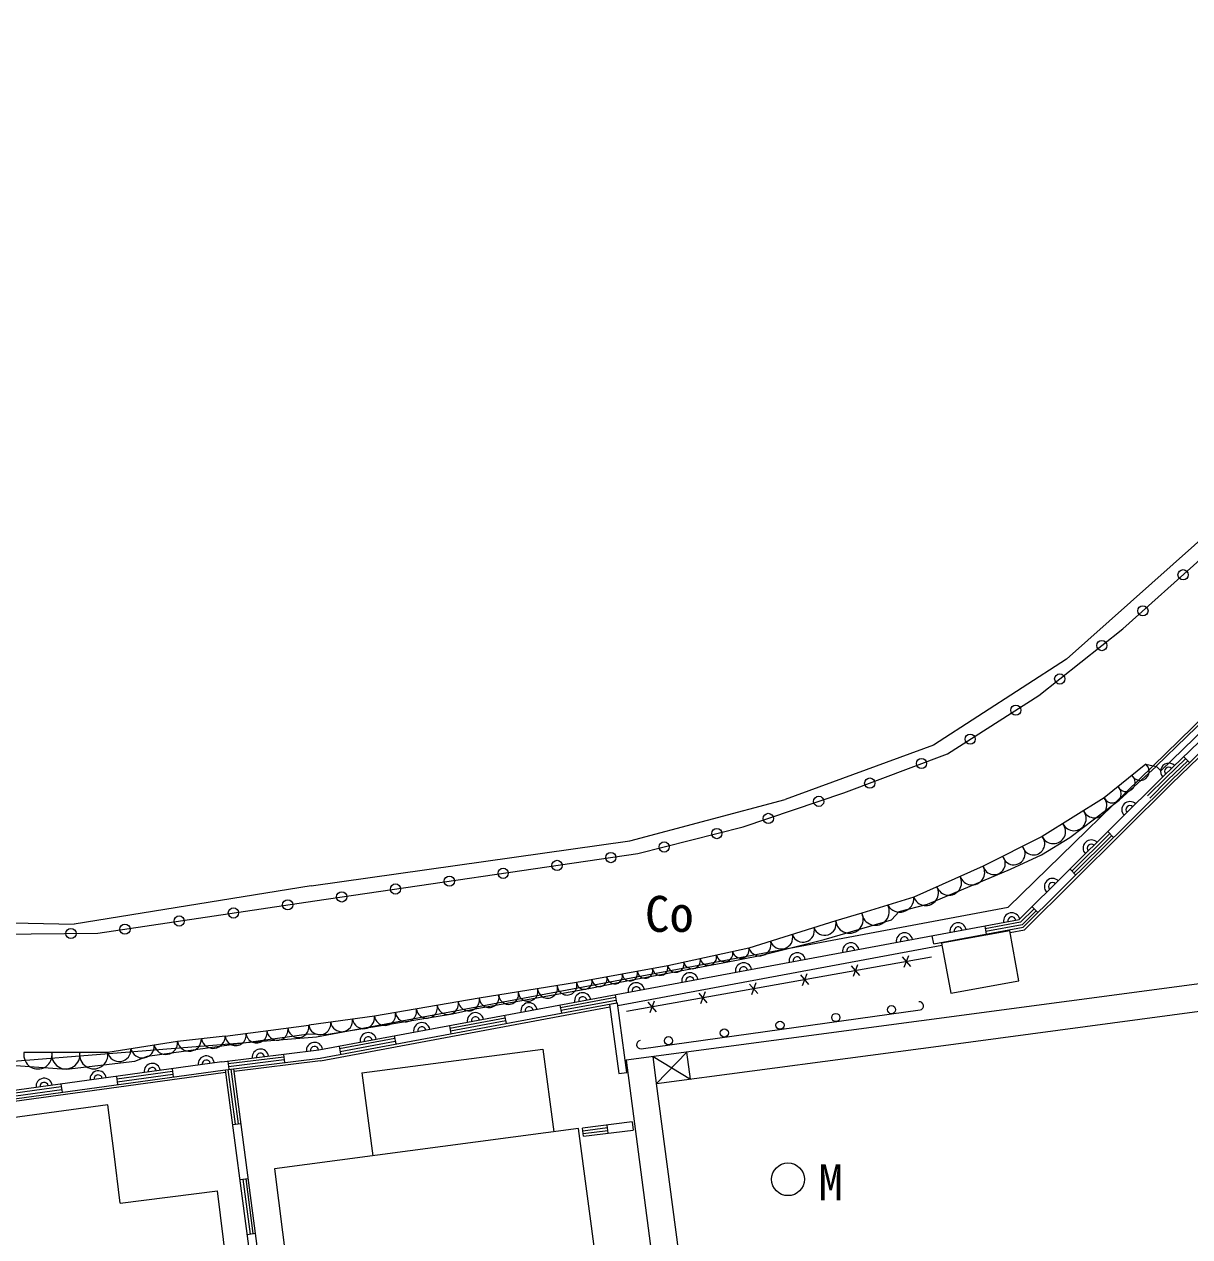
# Model space of a CAD drawing. Units: millimetres, scale not verified. Extents: x 0 to 420500, y 0 to 297000.
# Drawn here: x 283390 to 304756, y 126066 to 148298 of the extents above; entities that cross this region are included whole.
import ezdxf
from ezdxf.enums import TextEntityAlignment as Align

# ---------------------------------------------------------------- set-up
doc = ezdxf.new("R2010")
doc.units = ezdxf.units.MM
doc.header["$LTSCALE"] = 500
for name, color, linetype, lineweight in [('公園現況施設', 7, 'Continuous', 18), ('周辺現況', 8, 'Continuous', 18), ('外周（境界）線', 33, 'Continuous', 18)]:
    doc.layers.add(name, color=color, linetype=linetype, lineweight=lineweight)
doc.layers.add('施設注釈', color=7, linetype='Continuous')
doc.styles.add('ＭＳ ゴシック', font='')
doc.styles.get('ＭＳ ゴシック').set_extended_font_data('MS Gothic')

msp = doc.modelspace()

# ---------------------------------------------------------------- linework, layer by layer
at = {"layer": '公園現況施設'}
for p, q in [((305234.4, 139097.7), (302499.4, 136653.7)), ((303529.4, 137211.7), (305002.4, 138535.7)), ((301987.4, 135987.7), (303529.4, 137211.7)), ((302499.4, 136653.7), (300058.4, 135078.7)), ((300313.4, 134923.7), (301987.4, 135987.7)), ((300058.4, 135078.7), (297338.4, 134080.7)), ((298415.4, 134205.7), (300313.4, 134923.7)), ((303952.4, 134728.7), (303186.4, 134111.7)), ((303952.4, 134728.7), (304139.4, 134691.7)), ((303464.4, 134070.7), (304139.4, 134691.7)), ((294490.4, 133323.7), (297338.4, 134080.7)), ((296569.4, 133580.7), (298415.4, 134205.7)), ((303186.4, 134111.7), (302053.4, 133402.7)), ((302559.4, 133386.7), (303464.4, 134070.7)), ((294637.4, 133090.7), (296569.4, 133580.7)), ((302053.4, 133402.7), (300969.4, 132860.7)), ((288648.4, 132501.7), (294490.4, 133323.7)), ((302040.4, 133071.7), (302559.4, 133386.7)), ((288716.4, 132225.7), (294637.4, 133090.7)), ((301468.4, 132808.7), (302040.4, 133071.7)), ((300969.4, 132860.7), (299698.4, 132293.7)), ((299949.4, 132161.7), (301468.4, 132808.7)), ((288648.4, 132501.7), (284302.4, 131795.7)), ((299698.4, 132293.7), (299220.8, 132148)), ((284739.4, 131632.7), (288716.4, 132225.7)), ((299220.8, 132148), (298743.1, 132002.4)), ((299432.4, 132029.7), (299949.4, 132161.7)), ((281323.4, 131870.7), (284302.4, 131795.7)), ((298265.4, 131856.7), (296676.4, 131355.7)), ((298056.4, 131517.7), (299290.4, 131877.7)), ((298743.1, 132002.4), (298265.4, 131856.7)), ((299290.4, 131877.7), (299432.4, 132029.7)), ((282767.4, 131611.7), (284739.4, 131632.7)), ((296878.4, 131221.7), (298056.4, 131517.7)), ((296676.4, 131355.7), (295186.4, 131032.7)), ((296198.4, 131089.7), (296878.4, 131221.7)), ((295186.4, 131032.7), (293516.4, 130726.7)), ((294306.4, 130733.7), (296198.4, 131089.7)), ((293516.4, 130726.7), (291730.4, 130441.7)), ((293741.4, 130618.7), (294306.4, 130733.7)), ((291622.4, 130240.7), (293741.4, 130618.7)), ((291730.4, 130441.7), (289811.4, 130108.7)), ((289811.4, 130108.7), (288606.4, 129943.7)), ((288927.4, 129774.7), (291238.4, 130155.7)), ((291238.4, 130155.7), (291622.4, 130240.7)), ((287073.4, 129745.7), (288606.4, 129943.7)), ((286200.4, 129643.7), (284919.4, 129445.7)), ((287073.4, 129745.7), (286200.4, 129643.7)), ((286968.4, 129562.7), (288606.4, 129784.7)), ((288606.4, 129784.7), (288927.4, 129774.7)), ((284919.4, 129445.7), (283385.4, 129441.7)), ((285652.4, 129377.7), (286968.4, 129562.7)), ((282722.4, 129240.7), (284163.4, 129139.7)), ((284163.4, 129139.7), (285419.4, 129285.7)), ((285419.4, 129285.7), (285652.4, 129377.7))]:
    msp.add_line(p, q, dxfattribs=at)
for centre in [(304634.2, 138204.7), (303897.7, 137542.7), (303143.9, 136905.7), (302372.9, 136293.7), (301568.9, 135721.7), (300731.9, 135189.7), (299838.9, 134744.2), (298889.9, 134385.2), (297953.9, 134049.5), (297030.9, 133737), (296086.4, 133458.2), (295120.4, 133213.2), (293157.2, 132874.5), (294144, 133018.6), (292170.4, 132730.3), (290196.7, 132442), (291183.5, 132586.1), (289209.9, 132297.8), (287225.1, 132003.3), (288219.3, 132151.6), (286230.8, 131855.1), (284246.4, 131627.5), (285236.6, 131706.8)]:
    msp.add_circle(centre, 93.8, dxfattribs=at)
for centre, radius, start, end in [((303845.4, 134600.3), 167.2, 207.53082, 50.17089), ((303590, 134394.7), 167.2, 207.53082, 50.17089), ((303334.7, 134189), 167.2, 207.53082, 50.17089), ((303011.3, 133971.7), 224.2, 205.44146, 38.63292), ((302633.6, 133735.4), 224.2, 205.44146, 38.63292), ((302255.9, 133499), 224.2, 205.44146, 38.63292), ((301892.2, 133273.6), 206.6, 194.43911, 38.69099), ((301530.9, 133092.9), 206.6, 194.43911, 38.69099), ((301169.5, 132912.2), 206.6, 194.43911, 38.69099), ((300764.7, 132750.3), 232.6, 199.75372, 28.3301), ((300341, 132561.3), 232.6, 199.75372, 28.3301), ((299443.3, 132274.3), 255.9, 209.57078, 4.34788), ((299917.4, 132372.3), 232.6, 199.75372, 28.3301), ((298995.4, 132031.1), 253.9, 186.50099, 27.41767), ((298064.3, 131802.1), 208.4, 199.81883, 15.18053), ((298517.7, 131885.5), 253.9, 186.50099, 27.41767), ((297667, 131676.9), 208.4, 199.81883, 15.18053), ((296872.5, 131426.4), 208.4, 199.81883, 15.18053), ((297269.8, 131551.6), 208.4, 199.81883, 15.18053), ((295930.9, 131196.6), 152.5, 193.16353, 11.29896), ((296228.9, 131261.2), 152.5, 193.16353, 11.29896), ((296526.9, 131325.8), 152.5, 193.16353, 11.29896), ((294770.4, 130948.1), 141.7, 187.03621, 13.73044), ((295048.8, 130999.1), 141.7, 187.03621, 13.73044), ((295334.9, 131067.4), 152.5, 193.16353, 11.29896), ((295632.9, 131132), 152.5, 193.16353, 11.29896), ((293340.7, 130680.2), 181.8, 183.31247, 14.82054), ((293657.1, 130744.1), 141.7, 187.03621, 13.73044), ((293935.4, 130795.1), 141.7, 187.03621, 13.73044), ((294213.8, 130846.1), 141.7, 187.03621, 13.73044), ((294492.1, 130897.1), 141.7, 187.03621, 13.73044), ((292269.1, 130509.2), 181.8, 183.31247, 14.82054), ((292626.3, 130566.2), 181.8, 183.31247, 14.82054), ((292983.5, 130623.2), 181.8, 183.31247, 14.82054), ((290771.8, 130270.1), 194.8, 188.3257, 11.36307), ((291155.6, 130336.7), 194.8, 188.3257, 11.36307), ((291539.4, 130403.3), 194.8, 188.3257, 11.36307), ((291911.9, 130452.2), 181.8, 183.31247, 14.82054), ((289610.2, 130083.9), 202.7, 188.56737, 7.02661), ((290004.2, 130136.9), 194.8, 188.3257, 11.36307), ((290388, 130203.5), 194.8, 188.3257, 11.36307), ((287649.2, 129813.3), 193.3, 185.3829, 9.33609), ((288032.4, 129862.8), 193.3, 185.3829, 9.33609), ((288415.7, 129912.3), 193.3, 185.3829, 9.33609), ((288806.9, 129973.9), 202.7, 188.56737, 7.02661), ((289208.6, 130028.9), 202.7, 188.56737, 7.02661), ((285984.4, 129627.2), 216.7, 193.20102, 4.37196), ((286416.3, 129689.8), 220.7, 192.04792, 1.28036), ((286852.8, 129740.8), 220.7, 192.04792, 1.28036), ((287265.9, 129763.8), 193.3, 185.3829, 9.33609), ((283641.2, 129401.3), 258.9, 171.02634, 9.27246), ((284152.6, 129402.7), 258.9, 171.02634, 9.27246), ((284663.9, 129404), 258.9, 171.02634, 9.27246), ((285130.4, 129495.2), 216.7, 193.20102, 4.37196), ((285557.4, 129561.2), 216.7, 193.20102, 4.37196)]:
    msp.add_arc(centre, radius, start, end, dxfattribs=at)
at = {"layer": '周辺現況'}
for p, q in [((309278.4, 139695.7), (304141.5, 134693.7)), ((304225.2, 134607.7), (309362.2, 139609.7)), ((309359.4, 139424.7), (304284.4, 134516.7)), ((304389.4, 134409.6), (309428.2, 139282.5)), ((306229.4, 136119.4), (304424.4, 134373.9)), ((304682.6, 134832.4), (304319.3, 134481.1)), ((304719.7, 134794.1), (304356.7, 134443)), ((304647.9, 134868.2), (304752.2, 134760.4)), ((301631.4, 131881.7), (304284.4, 134516.7)), ((303464.4, 134070.7), (304139.4, 134691.7)), ((304141.5, 134693.7), (304225.2, 134607.7)), ((301704.3, 131742.7), (304389.4, 134409.6)), ((301728.7, 131696.4), (304424.4, 134373.9)), ((304319.3, 134481.1), (303984.4, 134148.5)), ((304356.7, 134443), (304022, 134110.6)), ((303290.5, 133459.3), (302596.6, 132770.1)), ((303328.1, 133421.4), (302634.2, 132732.2)), ((303255.4, 133494.6), (303361.1, 133388.2)), ((302561.5, 132805.4), (302667.2, 132699)), ((301902.7, 132080.9), (301655.6, 131835.6)), ((301867.6, 132116.2), (301973.3, 132009.8)), ((288791.4, 129490.7), (301631.4, 131881.7)), ((301655.6, 131835.6), (301006.3, 131714.6)), ((301940.3, 132043), (301681.6, 131786.1)), ((300063.1, 131437.1), (301704.3, 131742.7)), ((301456.3, 131675.8), (300207.2, 131446.4)), ((300997.1, 131763.6), (301024.6, 131616.1)), ((301681.6, 131786.1), (301016, 131662.1)), ((301624.3, 130761.2), (301456.3, 131675.8)), ((301461.7, 131646.7), (301728.7, 131696.4)), ((294271.7, 130307.8), (300213.1, 131414.2)), ((296878.4, 131221.7), (298056.4, 131517.7)), ((300063.1, 131437.1), (300035.6, 131584.6)), ((300207.2, 131446.4), (300375.2, 130531.7)), ((300024.4, 131193.7), (294432.4, 130195.7)), ((296198.4, 131089.7), (296878.4, 131221.7)), ((299482.6, 131198.6), (299634.3, 131022.5)), ((299599.1, 131219.4), (299517.8, 131001.7)), ((294306.4, 130733.7), (296198.4, 131089.7)), ((308070.4, 131125.7), (294422.4, 129303.7)), ((298550.6, 131032.3), (298702.3, 130856.2)), ((298667.1, 131053.1), (298585.8, 130835.4)), ((293741.4, 130618.7), (294306.4, 130733.7)), ((297618.6, 130865.9), (297770.3, 130689.8)), ((297735.1, 130886.7), (297653.8, 130669)), ((300375.2, 130531.7), (301624.3, 130761.2)), ((291622.4, 130240.7), (293741.4, 130618.7)), ((294221.1, 130501.8), (294248.5, 130354.3)), ((295754.6, 130533.3), (295906.3, 130357.2)), ((295871.1, 130554.1), (295789.8, 130336.4)), ((296686.6, 130699.6), (296838.3, 130523.5)), ((296803.1, 130720.4), (296721.8, 130502.7)), ((288814.4, 129342.4), (294248.5, 130354.3)), ((288822, 129293), (294124, 130280.3)), ((293209.1, 130313.3), (293236.6, 130165.9)), ((294230.2, 130452.8), (293218.2, 130264.4)), ((294240, 130400.3), (293228, 130211.9)), ((294266.4, 130346.7), (294117.8, 130326.7)), ((294117.8, 130326.7), (294288.4, 129058.1)), ((294437.1, 129078.1), (294266.4, 130346.7)), ((294822.6, 130366.9), (294974.3, 130190.8)), ((294939.1, 130387.7), (294857.8, 130170)), ((292206.3, 130075.9), (291194.3, 129887.5)), ((292197.2, 130124.9), (292224.6, 129977.4)), ((294700.4, 129514.7), (299811.4, 130225.7)), ((291185.2, 129936.5), (291212.7, 129789)), ((292216.1, 130023.5), (291204.1, 129835)), ((290182.4, 129699.1), (289170.4, 129510.6)), ((290192.1, 129646.6), (289180.2, 129458.1)), ((290173.3, 129748), (290200.7, 129600.6)), ((287011.4, 129271.7), (288791.4, 129490.7)), ((288143.2, 129411), (288161.5, 129262.1)), ((289161.3, 129559.6), (289188.8, 129412.1)), ((289578.4, 129070.7), (292898.4, 129504.7)), ((292898.4, 129504.7), (293098.1, 127989.8)), ((295538.8, 129452.7), (294983.5, 128874.1)), ((295604.9, 128957.1), (295538.8, 129452.7)), ((287011.4, 129271.7), (279808.4, 128278.7)), ((287030.8, 129123), (288814.4, 129342.4)), ((287121.6, 129285.3), (287139.9, 129136.4)), ((288149.3, 129361.5), (287127.6, 129235.8)), ((288155.8, 129308.5), (287134.2, 129182.8)), ((288822, 129293), (287237.2, 129098)), ((294422.4, 129303.7), (296173.4, 116040.7)), ((294983.5, 128874.1), (294917.4, 129369.8)), ((294917.4, 129369.8), (295604.9, 128957.1)), ((279999.5, 128153.6), (287030.8, 129123)), ((287037.3, 129073.4), (280063.2, 128111.9)), ((285081.9, 129005.7), (285102.4, 128857.1)), ((286108.4, 129097), (285088.7, 128956.4)), ((286115.7, 129044.1), (285096, 128903.5)), ((286101.6, 129146.3), (286122.1, 128997.7)), ((287088.3, 129079.7), (287037.3, 129073.4)), ((289418.4, 111394.7), (287081.8, 129129.2)), ((287263.8, 128129.1), (287131.2, 129135.3)), ((287316.7, 128136.1), (287184.2, 129141.8)), ((289542.9, 111598.6), (287230.6, 129147.5)), ((289578.4, 129070.7), (289778.6, 127552.3)), ((294288.4, 129058.1), (294437.1, 129078.1)), ((284069, 128815.8), (283049.3, 128675.2)), ((284076.3, 128762.9), (283056.6, 128622.3)), ((284062.2, 128865.1), (284082.7, 128716.5)), ((284922.4, 128482.9), (281171.5, 127973.5)), ((285029.5, 127637.7), (284922.4, 128482.9)), ((287214.4, 128122.6), (287363.1, 128142.2)), ((294531.9, 128170.6), (293623.9, 128057.6)), ((293642.4, 127908.7), (293623.9, 128057.6)), ((293629.7, 128011.1), (294083.7, 128067.6)), ((294096.4, 127965.2), (294077.9, 128114.1)), ((294531.9, 128170.6), (294550.4, 128021.7)), ((293552.4, 128049.7), (287976.4, 127314.7)), ((295058.4, 116587.7), (293552.4, 128049.7)), ((293636.3, 127958.1), (294090.3, 128014.6)), ((293642.4, 127908.7), (294550.4, 128021.7)), ((285150.4, 126683.7), (285029.5, 127637.7)), ((287976.4, 127314.7), (289433.4, 115918.7)), ((287347, 127116.5), (287495.7, 127136.1)), ((287396.3, 127123), (287528.9, 126116.8)), ((287449.3, 127130), (287581.8, 126123.8)), ((285150.4, 126683.7), (286930.9, 126910.8)), ((288331.8, 115859.5), (286930.9, 126910.8)), ((287479.5, 126110.3), (287628.2, 126129.9))]:
    msp.add_line(p, q, dxfattribs=at)
msp.add_lwpolyline([(295432.9, 113752.6), (296691.3, 115938.1), (294983.5, 128874.1), (300244.6, 129576.1), (308031.8, 130616.1), (317693.4, 127795.7), (325364.3, 125557.4), (338958.9, 130198.9), (355217.2, 133667.9), (368814.1, 135277), (374135, 135882.1), (376423.5, 138383.3), (376357.7, 139974.8), (378158.7, 140052.9)], dxfattribs=at)
for centre, radius in [((299290, 130228.9), 75), ((298267.8, 130086.7), 75), ((296223.4, 129802.3), 75), ((297245.6, 129944.5), 75), ((295201.2, 129660.1), 75), ((297391.4, 127119.7), 300)]:
    msp.add_circle(centre, radius, dxfattribs=at)
for centre, radius, start, end in [((304370.4, 134599.9), 150, 44.04162, 224.19629), ((304370.4, 134599.9), 75, 44.04162, 224.04162), ((303659.8, 133896.3), 150, 44.80497, 224.80497), ((303659.8, 133896.3), 75, 44.80497, 224.80497), ((302950.3, 133191.6), 150, 44.80497, 224.80497), ((302950.3, 133191.6), 75, 44.80497, 224.80497), ((302240.8, 132486.9), 150, 44.80497, 224.80497), ((302240.8, 132486.9), 75, 44.80497, 224.80497), ((301492.6, 131855.9), 150, 12.81045, 190.54851), ((301492.6, 131855.9), 75, 10.54851, 190.54851), ((299526.4, 131489.7), 150, 10.54851, 190.54851), ((300509.5, 131672.8), 150, 10.54851, 190.54851), ((300509.5, 131672.8), 75, 10.54851, 190.54851), ((298543.3, 131306.7), 150, 10.54851, 190.54851), ((299526.4, 131489.7), 75, 10.54851, 190.54851), ((297560.2, 131123.6), 150, 10.54851, 190.54851), ((297560.2, 131123.6), 75, 10.54851, 190.54851), ((298543.3, 131306.7), 75, 10.54851, 190.54851), ((296577.1, 130940.5), 150, 10.54851, 190.54851), ((296577.1, 130940.5), 75, 10.54851, 190.54851), ((294610.9, 130574.4), 150, 10.54851, 190.54851), ((295594, 130757.5), 150, 10.54851, 190.54851), ((295594, 130757.5), 75, 10.54851, 190.54851), ((293627.8, 130391.3), 150, 10.54851, 190.54851), ((294610.9, 130574.4), 75, 10.54851, 190.54851), ((292644.7, 130208.3), 150, 10.54851, 190.54851), ((292644.7, 130208.3), 75, 10.54851, 190.54851), ((293627.8, 130391.3), 75, 10.54851, 190.54851), ((299801.1, 130300), 75, 277.91969, 97.91969), ((291661.6, 130025.2), 150, 10.54851, 190.54851), ((291661.6, 130025.2), 75, 10.54851, 190.54851), ((290678.5, 129842.1), 150, 10.54851, 190.54851), ((290678.5, 129842.1), 75, 10.54851, 190.54851), ((288711.6, 129480.9), 150, 8.65331, 187.01406), ((289695.4, 129659), 150, 10.54851, 190.54851), ((289695.4, 129659), 75, 10.54851, 190.54851), ((294690.1, 129589), 75, 97.91969, 277.91969), ((287719.1, 129358.8), 150, 7.01406, 187.01406), ((287719.1, 129358.8), 75, 7.01406, 187.01406), ((288711.6, 129480.9), 75, 7.01406, 187.01406), ((285736.5, 129095.9), 150, 7.84928, 187.84928), ((285736.5, 129095.9), 75, 7.84928, 187.84928), ((286727.1, 129232.5), 150, 7.84928, 187.84928), ((286727.1, 129232.5), 75, 7.84928, 187.84928), ((283755.2, 128822.8), 150, 7.84928, 187.84928), ((284745.8, 128959.4), 150, 7.84928, 187.84928), ((284745.8, 128959.4), 75, 7.84928, 187.84928), ((283755.2, 128822.8), 75, 7.84928, 187.84928)]:
    msp.add_arc(centre, radius, start, end, dxfattribs=at)
at = {"layer": '外周（境界）線'}
msp.add_lwpolyline([(279301.4, 128973.7), (288750.4, 129730.7), (301426.4, 132106.7), (304560.1, 135165.3), (315000.4, 145355.7), (318334.4, 150139.7), (318658.4, 150670.7), (320527.4, 146223.7), (354467.4, 146893.7), (356138.4, 147846.7), (362648.4, 146906.7), (362520.4, 153543.7), (362636.4, 173581.7), (362662.4, 178171.7), (362691.4, 181466.7), (342309.4, 179776.7), (314446.4, 172161.7), (313994.4, 174421.7), (302902.4, 172605.7), (290989.4, 173658.7), (285668.4, 171477.7), (275191.4, 171657.7)], dxfattribs=at)

# ---------------------------------------------------------------- texts
at = {"layer": '周辺現況', "color": 7, "style": 'ＭＳ ゴシック'}
msp.add_text('M', height=659.8, dxfattribs=at).set_placement((298175.2, 127062.5), align=Align.MIDDLE_CENTER)
at = {"layer": '施設注釈', "style": 'ＭＳ ゴシック'}
msp.add_text('Co', height=659.8, dxfattribs=at).set_placement((295217.7, 131986.7), align=Align.MIDDLE_CENTER)

doc.saveas('drawing.dxf')
